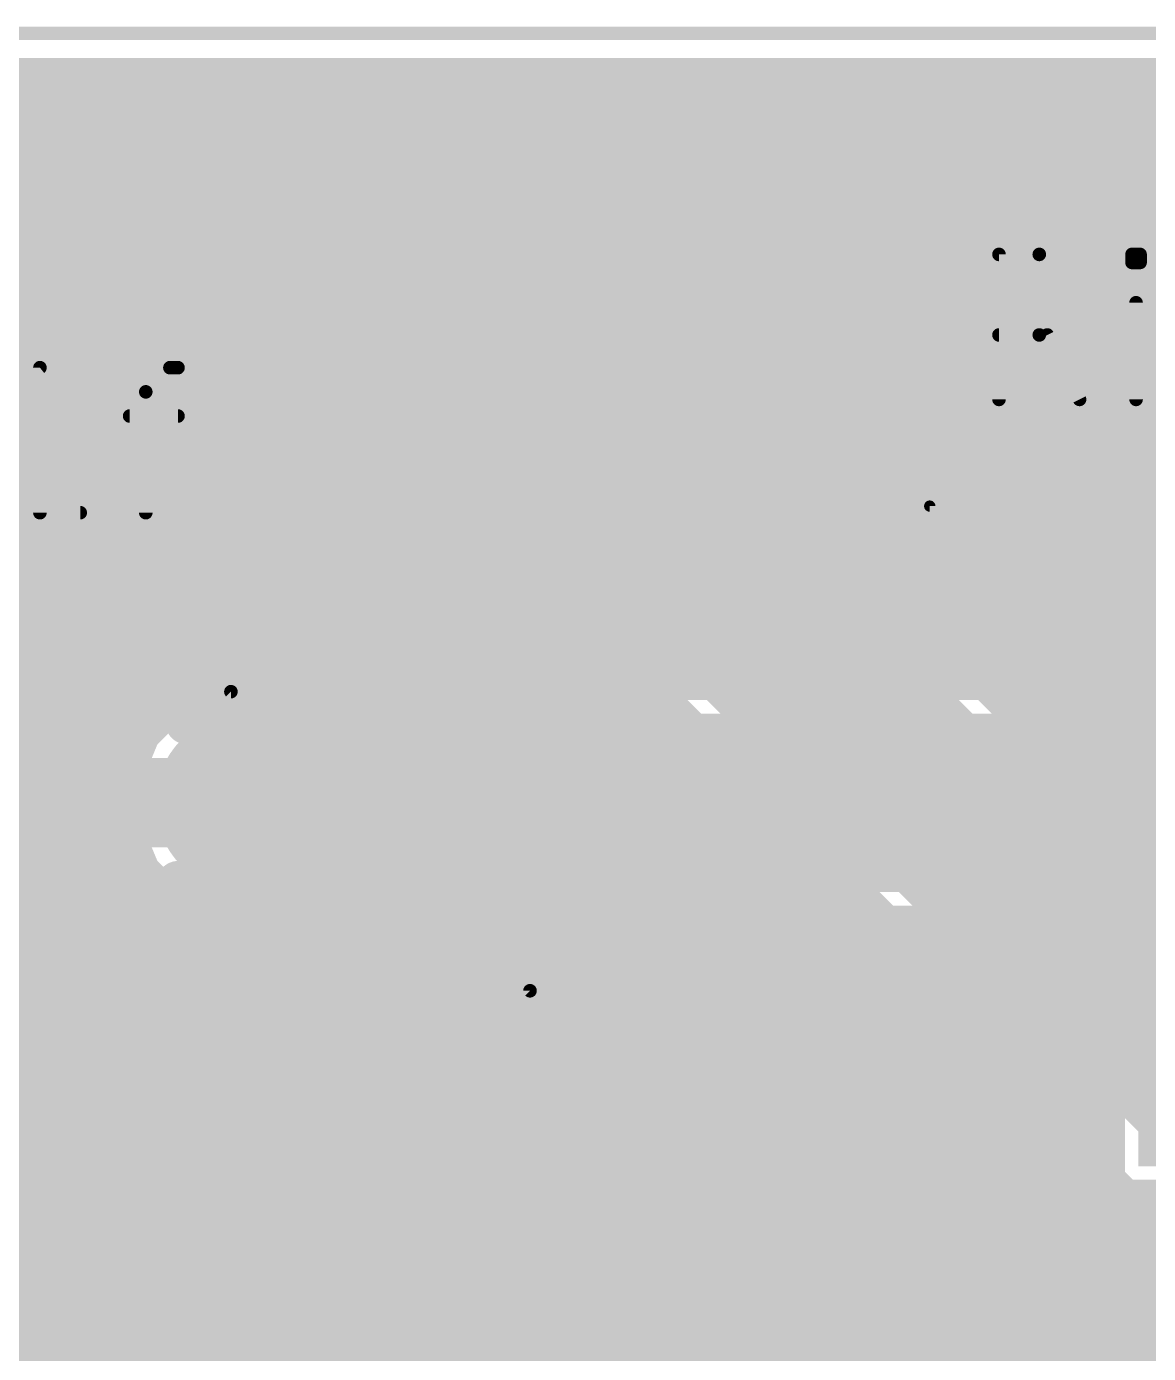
# Model space of a CAD drawing. Extents: x -50 to 50, y 0 to 88.
# Drawn here: x 15.84 to 28.42, y 73.2 to 88.08 of the extents above; entities that cross this region are included whole.
import ezdxf

# ---------------------------------------------------------------- set-up
doc = ezdxf.new("R2010")
doc.units = 0
for name, color, linetype in [('1', 12, 'CONTINUOUS'), ('16', 132, 'CONTINUOUS'), ('17', 110, 'CONTINUOUS'), ('18', 110, 'CONTINUOUS'), ('20', 31, 'CONTINUOUS'), ('21', 253, 'CONTINUOUS')]:
    doc.layers.add(name, color=color, linetype=linetype)

# ---------------------------------------------------------------- blocks, each defined once
blk = doc.blocks.new('RECT')
blk.add_solid([(-0.5, -0.5), (0.5, -0.5), (-0.5, 0.5), (0.5, 0.5)])
blk = doc.blocks.new('SQUAREP')
blk.add_solid([(-0.5, -0.5), (0.5, -0.5), (-0.5, 0.5), (0.5, 0.5)])
blk = doc.blocks.new('ROUNDV')
at = {"const_width": 0.5}
blk.add_lwpolyline([(0, -0.25, 1), (0, 0.25, 1), (0, -0.25)], format="xyb", dxfattribs=at)

msp = doc.modelspace()

# ---------------------------------------------------------------- linework, layer by layer
at = {"layer": '1'}
for points, const_width in [([(-49.4738, 87.4738), (49.4738, 87.4738)], 0.5), ([(-49.4738, 87), (49.4738, 87)], 0.5), ([(-49.4738, 86.5), (49.4738, 86.5)], 0.5), ([(-14.1667, 86), (49.4738, 86)], 0.5), ([(-13.8919, 85.5), (49.4738, 85.5)], 0.5), ([(-13.8376, 85), (49.4738, 85)], 0.5), ([(-13.8376, 84.5), (43.7423, 84.5)], 0.5), ([(-13.8376, 84), (43.3036, 84)], 0.5), ([(23.139, 83.9524), (9.881, 83.9524)], 0.5), ([(23.6544, 83.7389), (23.139, 83.9524)], 0.5), ([(24.0489, 83.3444), (23.6544, 83.7389)], 0.5), ([(23.8933, 83.5), (43.0964, 83.5)], 0.5), ([(22.86, 82.55), (10.16, 82.55)], 2), ([(29.21, 76.2), (22.86, 82.55)], 2), ([(29.8909, 77.5024), (24.0489, 83.3444)], 0.5), ([(24.3933, 83), (43.05, 83)], 0.5), ([(24.8933, 82.5), (43.0964, 82.5)], 0.5), ([(25.3933, 82), (43.3035, 82)], 0.5), ([(25.8933, 81.5), (43.7423, 81.5)], 0.5), ([(17.649, 81.0289), (17.6172, 81.1476)], 0.5), ([(17.6172, 81.1476), (22.2791, 81.1476)], 0.5), ([(22.2791, 81.1476), (27.9076, 75.5191)], 0.5), ([(17.649, 80.645), (17.649, 81.0289)], 0.5), ([(17.649, 81), (22.4267, 81)], 0.5), ([(26.3933, 81), (49.4738, 81)], 0.5), ([(17.649, 80.645), (15.24, 80.645)], 0.5), ([(15.24, 80.645), (17.649, 80.645)], 0.5), ([(17.649, 80.2774), (17.649, 80.645)], 0.5), ([(18.1356, 80.6196), (15.24, 80.6196)], 0.1524), ([(17.649, 80.5), (22.9267, 80.5)], 0.5), ([(21.4884, 77.2668), (18.1356, 80.6196)], 0.1524), ([(26.8933, 80.5), (30.2567, 80.5)], 0.5), ([(18.4675, 80.2774), (17.649, 80.2774)], 0.5), ([(18.7992, 80.14), (18.4675, 80.2774)], 0.5), ([(19.053, 79.8862), (18.7992, 80.14)], 0.5), ([(18.9392, 80), (23.4267, 80)], 0.5), ([(27.3933, 80), (29.8559, 80)], 0.5), ([(19.1904, 79.5545), (19.053, 79.8862)], 0.5), ([(15.24, 79.375), (18.288, 79.375)], 1), ([(19.1904, 79.1955), (19.1904, 79.5545)], 0.5), ([(19.1904, 79.5), (23.9267, 79.5)], 0.5), ([(27.8933, 79.5), (29.7126, 79.5)], 0.5), ([(19.053, 78.8638), (19.1904, 79.1955)], 0.5), ([(19.1094, 79), (24.4267, 79)], 0.5), ([(28.3933, 79), (29.7524, 79)], 0.5), ([(18.7992, 78.61), (19.053, 78.8638)], 0.5), ([(18.4675, 78.4726), (18.7992, 78.61)], 0.5), ([(17.5474, 77.6208), (17.5474, 78.4726)], 0.5), ([(17.5474, 78.4726), (18.4675, 78.4726)], 0.5), ([(18.5336, 78.5), (24.9267, 78.5)], 0.5), ([(17.5474, 78), (25.4267, 78)], 0.5), ([(17.3966, 77.47), (17.5474, 77.6208)], 0.5), ([(17.5474, 77.3192), (17.3966, 77.47)], 0.5), ([(17.4266, 77.5), (25.9267, 77.5)], 0.5), ([(17.5474, 76.3508), (17.5474, 77.3192)], 0.5), ([(17.5474, 77), (26.4267, 77)], 0.5), ([(21.4884, 68.58), (21.4884, 77.2668)], 0.1524), ([(15.24, 76.8096), (20.4216, 71.628)], 0.1524), ([(17.5474, 76.5), (26.9267, 76.5)], 0.5), ([(17.3117, 76.1151), (17.5474, 76.3508)], 0.5), ([(20.9002, 71.8262), (16.6113, 76.1151)], 0.5), ([(16.6113, 76.1151), (17.3117, 76.1151)], 0.5), ([(16.7264, 76), (27.4267, 76)], 0.5), ([(17.2264, 75.5), (27.9076, 75.5)], 0.5), ([(27.9076, 75.5191), (27.9076, 75.1333)], 0.5), ([(27.9076, 75.1333), (28.1433, 74.8976)], 0.5), ([(17.7264, 75), (28.0409, 75)], 0.5), ([(28.1433, 74.8976), (28.6896, 74.8976)], 0.5), ([(18.2264, 74.5), (49.4738, 74.5)], 0.5), ([(13.97, 73.66), (19.05, 68.58)], 2), ([(18.7264, 74), (49.4738, 74)], 0.5), ([(19.2264, 73.5), (49.4738, 73.5)], 0.5), ([(19.7264, 73), (49.4738, 73)], 0.5)]:
    msp.add_lwpolyline(points, dxfattribs=dict(at, const_width=const_width))
for points, const_width in [([(23.1868, 84.0679, 1), (23.0911, 83.8369)], 0.25), ([(23.139, 83.8274, 1), (23.139, 84.0774)], 0.25), ([(23.7428, 83.8273, 1), (23.566, 83.6505)], 0.25), ([(23.6066, 83.6234, 1), (23.7022, 83.8544)], 0.25), ([(23.8933, 83.625, 1), (23.8933, 83.375)], 0.25), ([(23.2136, 82.9036, 1), (22.5064, 82.1964)], 1), ([(22.86, 82.05, 1), (22.86, 83.05)], 1), ([(24.1373, 83.4328, 1), (23.9605, 83.256)], 0.25), ([(23.9605, 83.256, 1), (24.1373, 83.4328)], 0.25), ([(24.3933, 83.125, 1), (24.3933, 82.875)], 0.25), ([(24.8933, 82.625, 1), (24.8933, 82.375)], 0.25), ([(25.3933, 82.125, 1), (25.3933, 81.875)], 0.25), ([(25.8933, 81.625, 1), (25.8933, 81.375)], 0.25), ([(17.7379, 81.18, 1), (17.4964, 81.1152)], 0.25), ([(17.6172, 81.2726, 1), (17.6172, 81.0226)], 0.25), ([(22.3675, 81.236, 1), (22.1907, 81.0592)], 0.25), ([(22.2791, 81.0226, 1), (22.2791, 81.2726)], 0.25), ([(17.774, 81.0289, 1), (17.524, 81.0289)], 0.25), ([(17.649, 81.125, 1), (17.649, 80.875)], 0.25), ([(22.4267, 80.875, 1), (22.4267, 81.125)], 0.25), ([(26.3933, 81.125, 1), (26.3933, 80.875)], 0.25), ([(17.5283, 80.9965, 1), (17.7697, 81.0612)], 0.25), ([(17.774, 80.645, 1), (17.524, 80.645)], 0.25), ([(17.649, 80.52, 1), (17.649, 80.77)], 0.25), ([(17.649, 80.52, 1), (17.649, 80.77)], 0.25), ([(17.524, 80.645, 1), (17.774, 80.645)], 0.25), ([(17.649, 80.625, 1), (17.649, 80.375)], 0.25), ([(18.1625, 80.6465, 1), (18.1087, 80.5927)], 0.0762), ([(18.1356, 80.5815, 1), (18.1356, 80.6577)], 0.0762), ([(22.9267, 80.375, 1), (22.9267, 80.625)], 0.25), ([(26.8933, 80.625, 1), (26.8933, 80.375)], 0.25), ([(17.649, 80.4024, 1), (17.649, 80.1524)], 0.25), ([(18.5153, 80.3929, 1), (18.4197, 80.1619)], 0.25), ([(18.4675, 80.1524, 1), (18.4675, 80.4024)], 0.25), ([(17.524, 80.2774, 1), (17.774, 80.2774)], 0.25), ([(18.8876, 80.2284, 1), (18.7108, 80.0516)], 0.25), ([(18.7513, 80.0245, 1), (18.847, 80.2555)], 0.25), ([(18.9392, 80.125, 1), (18.9392, 79.875)], 0.25), ([(23.4267, 79.875, 1), (23.4267, 80.125)], 0.25), ([(27.3933, 80.125, 1), (27.3933, 79.875)], 0.25), ([(19.1685, 79.934, 1), (18.9375, 79.8383)], 0.25), ([(18.9646, 79.7978, 1), (19.1414, 79.9746)], 0.25), ([(18.288, 79.125, 1), (18.288, 79.625)], 0.5), ([(19.3154, 79.5545, 1), (19.0654, 79.5545)], 0.25), ([(19.1904, 79.625, 1), (19.1904, 79.375)], 0.25), ([(23.9267, 79.375, 1), (23.9267, 79.625)], 0.25), ([(27.8933, 79.625, 1), (27.8933, 79.375)], 0.25), ([(19.0749, 79.5067, 1), (19.3059, 79.6023)], 0.25), ([(19.3059, 79.1477, 1), (19.0749, 79.2433)], 0.25), ([(19.0654, 79.1955, 1), (19.3154, 79.1955)], 0.25), ([(19.1094, 79.125, 1), (19.1094, 78.875)], 0.25), ([(24.4267, 78.875, 1), (24.4267, 79.125)], 0.25), ([(28.3933, 79.125, 1), (28.3933, 78.875)], 0.25), ([(18.9375, 78.9117, 1), (19.1685, 78.816)], 0.25), ([(19.1414, 78.7754, 1), (18.9646, 78.9522)], 0.25), ([(18.847, 78.4945, 1), (18.7513, 78.7255)], 0.25), ([(17.6724, 78.4726, 1), (17.4224, 78.4726)], 0.25), ([(17.5474, 78.5976, 1), (17.5474, 78.3476)], 0.25), ([(18.4197, 78.5881, 1), (18.5153, 78.3571)], 0.25), ([(18.5336, 78.625, 1), (18.5336, 78.375)], 0.25), ([(18.4675, 78.3476, 1), (18.4675, 78.5976)], 0.25), ([(18.7108, 78.6984, 1), (18.8876, 78.5216)], 0.25), ([(24.9267, 78.375, 1), (24.9267, 78.625)], 0.25), ([(17.5474, 78.125, 1), (17.5474, 77.875)], 0.25), ([(25.4267, 77.875, 1), (25.4267, 78.125)], 0.25), ([(17.6358, 77.5324, 1), (17.459, 77.7092)], 0.25), ([(17.485, 77.5584, 1), (17.3082, 77.3816)], 0.25), ([(17.3082, 77.5584, 1), (17.485, 77.3816)], 0.25), ([(17.4266, 77.625, 1), (17.4266, 77.375)], 0.25), ([(17.4224, 77.6208, 1), (17.6724, 77.6208)], 0.25), ([(25.9267, 77.375, 1), (25.9267, 77.625)], 0.25), ([(17.6724, 77.3192, 1), (17.4224, 77.3192)], 0.25), ([(17.459, 77.2308, 1), (17.6358, 77.4076)], 0.25), ([(17.5474, 77.125, 1), (17.5474, 76.875)], 0.25), ([(21.5265, 77.2668, 1), (21.4503, 77.2668)], 0.0762), ([(21.4615, 77.2399, 1), (21.5153, 77.2937)], 0.0762), ([(26.4267, 76.875, 1), (26.4267, 77.125)], 0.25), ([(28.8564, 75.8464, 1), (29.5636, 76.5536)], 1), ([(17.5474, 76.625, 1), (17.5474, 76.375)], 0.25), ([(26.9267, 76.375, 1), (26.9267, 76.625)], 0.25), ([(17.4224, 76.3508, 1), (17.6724, 76.3508)], 0.25), ([(17.6358, 76.2624, 1), (17.459, 76.4392)], 0.25), ([(16.6997, 76.2035, 1), (16.5229, 76.0267)], 0.25), ([(16.6113, 76.2401, 1), (16.6113, 75.9901)], 0.25), ([(17.2233, 76.2035, 1), (17.4001, 76.0267)], 0.25), ([(17.3117, 75.9901, 1), (17.3117, 76.2401)], 0.25), ([(16.7264, 76.125, 1), (16.7264, 75.875)], 0.25), ([(27.4267, 75.875, 1), (27.4267, 76.125)], 0.25), ([(17.2264, 75.625, 1), (17.2264, 75.375)], 0.25), ([(28.0326, 75.5191, 1), (27.7826, 75.5191)], 0.25), ([(27.8192, 75.4307, 1), (27.996, 75.6075)], 0.25), ([(27.9076, 75.375, 1), (27.9076, 75.625)], 0.25), ([(27.996, 75.2217, 1), (27.8192, 75.0449)], 0.25), ([(17.7264, 75.125, 1), (17.7264, 74.875)], 0.25), ([(27.7826, 75.1333, 1), (28.0326, 75.1333)], 0.25), ([(28.1433, 75.0226, 1), (28.1433, 74.7726)], 0.25), ([(28.0409, 74.875, 1), (28.0409, 75.125)], 0.25), ([(28.0549, 74.8092, 1), (28.2317, 74.986)], 0.25), ([(18.2264, 74.625, 1), (18.2264, 74.375)], 0.25), ([(18.7264, 74.125, 1), (18.7264, 73.875)], 0.25), ([(19.2264, 73.625, 1), (19.2264, 73.375)], 0.25), ([(19.7264, 73.125, 1), (19.7264, 72.875)], 0.25)]:
    msp.add_lwpolyline(points, format="xyb", dxfattribs=dict(at, const_width=const_width))
at = {"layer": '16'}
for points, const_width in [([(-49.4738, 87.4738), (49.4738, 87.4738)], 0.5), ([(-49.4738, 87), (49.4738, 87)], 0.5), ([(-49.4738, 86.5), (49.4738, 86.5)], 0.5), ([(-49.4738, 86), (49.4738, 86)], 0.5), ([(-49.4738, 85.5), (49.4738, 85.5)], 0.5), ([(-49.4738, 85), (49.4738, 85)], 0.5), ([(-43.7423, 84.5), (43.7423, 84.5)], 0.5), ([(-43.3035, 84), (43.3036, 84)], 0.5), ([(-7.7297, 83.5), (43.0964, 83.5)], 0.5), ([(-7.2297, 83), (43.05, 83)], 0.5), ([(-6.7297, 82.5), (43.0964, 82.5)], 0.5), ([(-6.2297, 82), (43.3035, 82)], 0.5), ([(-5.7297, 81.5), (43.7423, 81.5)], 0.5), ([(-5.2297, 81), (49.4738, 81)], 0.5), ([(18.009, 80.7774), (17.4936, 80.5639)], 0.5), ([(31.394, 80.7774), (18.009, 80.7774)], 0.5), ([(17.4936, 80.5639), (17.0991, 80.1694)], 0.5), ([(-4.7297, 80.5), (17.4297, 80.5)], 0.5), ([(17.0991, 80.1694), (16.8856, 79.654)], 0.5), ([(31.115, 79.375), (18.288, 79.375)], 2), ([(-4.3289, 80), (17.0289, 80)], 0.5), ([(16.8856, 79.654), (16.8856, 79.096)], 0.5), ([(-4.1856, 79.5), (16.8856, 79.5)], 0.5), ([(16.8856, 79.096), (17.0991, 78.5806)], 0.5), ([(-4.2254, 79), (16.9254, 79)], 0.5), ([(-4.4797, 78.5), (17.1797, 78.5)], 0.5), ([(17.0991, 78.5806), (17.4936, 78.1861)], 0.5), ([(17.4936, 78.1861), (18.009, 77.9726)], 0.5), ([(-5.2429, 78), (17.9429, 78)], 0.5), ([(18.009, 77.9726), (31.394, 77.9726)], 0.5), ([(-28.1409, 77.5), (28.1409, 77.5)], 0.5), ([(28.1433, 77.5024), (27.9076, 77.2667)], 0.5), ([(30.2767, 77.5024), (28.1433, 77.5024)], 0.5), ([(27.9076, 77.2667), (27.9076, 75.1333)], 0.5), ([(-12.2989, 77), (27.9076, 77)], 0.5), ([(10.5945, 76.5), (27.9076, 76.5)], 0.5), ([(10.9164, 76), (27.9076, 76)], 0.5), ([(11.2828, 75.5), (27.9076, 75.5)], 0.5), ([(27.9076, 75.1333), (28.1433, 74.8976)], 0.5), ([(11.7828, 75), (28.0409, 75)], 0.5), ([(28.1433, 74.8976), (30.2767, 74.8976)], 0.5), ([(12.2828, 74.5), (49.4738, 74.5)], 0.5), ([(12.7828, 74), (49.4738, 74)], 0.5), ([(13.2828, 73.5), (49.4738, 73.5)], 0.5), ([(13.7828, 73), (49.4738, 73)], 0.5)]:
    msp.add_lwpolyline(points, dxfattribs=dict(at, const_width=const_width))
for points, const_width in [([(18.009, 80.9024, 1), (18.009, 80.6524)], 0.25), ([(18.0569, 80.6619, 1), (17.9612, 80.8929)], 0.25), ([(17.4458, 80.6794, 1), (17.5414, 80.4484)], 0.25), ([(17.582, 80.4755, 1), (17.4052, 80.6523)], 0.25), ([(17.4297, 80.375, 1), (17.4297, 80.625)], 0.25), ([(17.0107, 80.2578, 1), (17.1875, 80.081)], 0.25), ([(17.2146, 80.1216, 1), (16.9836, 80.2172)], 0.25), ([(18.288, 79.875, 1), (18.288, 78.875)], 1), ([(17.0289, 79.875, 1), (17.0289, 80.125)], 0.25), ([(17.0106, 79.654, 1), (16.7606, 79.654)], 0.25), ([(16.7701, 79.7018, 1), (17.0011, 79.6061)], 0.25), ([(16.8856, 79.375, 1), (16.8856, 79.625)], 0.25), ([(17.0011, 79.1439, 1), (16.7701, 79.0482)], 0.25), ([(16.7606, 79.096, 1), (17.0106, 79.096)], 0.25), ([(16.9254, 78.875, 1), (16.9254, 79.125)], 0.25), ([(17.1875, 78.669, 1), (17.0107, 78.4922)], 0.25), ([(16.9836, 78.5328, 1), (17.2146, 78.6284)], 0.25), ([(17.1797, 78.375, 1), (17.1797, 78.625)], 0.25), ([(17.5414, 78.3016, 1), (17.4458, 78.0706)], 0.25), ([(17.4052, 78.0977, 1), (17.582, 78.2745)], 0.25), ([(17.9429, 77.875, 1), (17.9429, 78.125)], 0.25), ([(18.009, 78.0976, 1), (18.009, 77.8476)], 0.25), ([(17.9612, 77.8571, 1), (18.0569, 78.0881)], 0.25), ([(28.1433, 77.6274, 1), (28.1433, 77.3774)], 0.25), ([(28.2317, 77.414, 1), (28.0549, 77.5908)], 0.25), ([(28.1409, 77.375, 1), (28.1409, 77.625)], 0.25), ([(28.0326, 77.2667, 1), (27.7826, 77.2667)], 0.25), ([(27.8192, 77.3551, 1), (27.996, 77.1783)], 0.25), ([(27.9076, 76.875, 1), (27.9076, 77.125)], 0.25), ([(27.9076, 76.375, 1), (27.9076, 76.625)], 0.25), ([(27.9076, 75.875, 1), (27.9076, 76.125)], 0.25), ([(27.9076, 75.375, 1), (27.9076, 75.625)], 0.25), ([(27.996, 75.2217, 1), (27.8192, 75.0449)], 0.25), ([(27.7826, 75.1333, 1), (28.0326, 75.1333)], 0.25), ([(28.1433, 75.0226, 1), (28.1433, 74.7726)], 0.25), ([(28.0409, 74.875, 1), (28.0409, 75.125)], 0.25), ([(28.0549, 74.8092, 1), (28.2317, 74.986)], 0.25)]:
    msp.add_lwpolyline(points, format="xyb", dxfattribs=dict(at, const_width=const_width))
at = {"layer": '20', "const_width": 0.1524}
msp.add_lwpolyline([(50, 88), (-50, 88)], dxfattribs=at)
at = {"layer": '21'}
for points, const_width in [([(26.7462, 83.8962), (26.7462, 85.5218)], 0.1524), ([(26.7462, 85.5218), (27.1978, 85.5218)], 0.1524), ([(28.2376, 85.4315), (28.2376, 85.5218)], 0.1524), ([(28.2376, 85.5218), (28.3279, 85.5218)], 0.1524), ([(28.3279, 85.5218), (28.3279, 85.4315)], 0.1524), ([(28.3279, 85.4315), (28.2376, 85.4315)], 0.1524), ([(28.2828, 83.8962), (28.2828, 84.9799)], 0.1524), ([(27.1978, 84.6187), (26.7462, 84.6187)], 0.1524), ([(27.6493, 83.8962), (27.2881, 84.6187)], 0.1524), ([(15.5428, 83.8906), (15.9944, 84.2518)], 0.1524), ([(15.9944, 84.2518), (15.9944, 82.6262)], 0.1524), ([(17.4518, 84.2518), (17.5421, 84.2518)], 0.1524), ([(17.1808, 82.6262), (17.1808, 83.9809)], 0.1524), ([(17.0002, 83.7099), (17.5421, 83.7099)], 0.1524), ([(37.53, 82.7), (25.97, 82.7)], 0.127), ([(25.97, 82.7), (25.97, 70.2)], 0.127), ([(15.5428, 82.6262), (16.4459, 82.6262)], 0.1524)]:
    msp.add_lwpolyline(points, dxfattribs=dict(at, const_width=const_width))
for points, const_width in [([(26.7843, 85.5218, 1), (26.7081, 85.5218)], 0.0762), ([(26.7462, 85.5599, 1), (26.7462, 85.4837)], 0.0762), ([(27.1978, 84.6187, 1), (27.1978, 85.5218)], 0.1524), ([(27.1978, 85.5599, 1), (27.1978, 85.4837)], 0.0762), ([(27.1978, 85.4837, 1), (27.1978, 85.5599)], 0.0762), ([(28.2757, 85.5218, 1), (28.1995, 85.5218)], 0.0762), ([(28.2376, 85.5599, 1), (28.2376, 85.4837)], 0.0762), ([(28.366, 85.5218, 1), (28.2898, 85.5218)], 0.0762), ([(28.3279, 85.4837, 1), (28.3279, 85.5599)], 0.0762), ([(28.2376, 85.4696, 1), (28.2376, 85.3934)], 0.0762), ([(28.1995, 85.4315, 1), (28.2757, 85.4315)], 0.0762), ([(28.2898, 85.4315, 1), (28.366, 85.4315)], 0.0762), ([(28.3279, 85.3934, 1), (28.3279, 85.4696)], 0.0762), ([(28.3209, 84.9799, 1), (28.2447, 84.9799)], 0.0762), ([(26.7462, 84.6568, 1), (26.7462, 84.5806)], 0.0762), ([(27.1978, 84.6568, 1), (27.1978, 84.5806)], 0.0762), ([(27.1978, 84.5806, 1), (27.1978, 84.6568)], 0.0762), ([(27.3221, 84.6357, 1), (27.254, 84.6016)], 0.0762), ([(16.0325, 84.2518, 1), (15.9563, 84.2518)], 0.0762), ([(16.0182, 84.222, 1), (15.9706, 84.2816)], 0.0762), ([(17.4518, 84.2518, 0.4142), (17.1808, 83.9809)], 0.1524), ([(17.4518, 84.2899, 1), (17.4518, 84.2137)], 0.0762), ([(17.4518, 84.2137, 1), (17.4518, 84.2899)], 0.0762), ([(17.5421, 84.2137, 1), (17.5421, 84.2899)], 0.0762), ([(17.2189, 83.9809, 1), (17.1427, 83.9809)], 0.0762), ([(17.1427, 83.9809, 1), (17.2189, 83.9809)], 0.0762), ([(26.7081, 83.8962, 1), (26.7843, 83.8962)], 0.0762), ([(27.6152, 83.8792, 1), (27.6834, 83.9132)], 0.0762), ([(28.2447, 83.8962, 1), (28.3209, 83.8962)], 0.0762), ([(17.0002, 83.748, 1), (17.0002, 83.6718)], 0.0762), ([(17.5421, 83.6718, 1), (17.5421, 83.748)], 0.0762), ([(25.97, 82.7318, 1), (25.97, 82.6683)], 0.0635), ([(26.0018, 82.7, 1), (25.9383, 82.7)], 0.0635), ([(15.9563, 82.6262, 1), (16.0325, 82.6262)], 0.0762), ([(16.4459, 82.5881, 1), (16.4459, 82.6643)], 0.0762), ([(17.1427, 82.6262, 1), (17.2189, 82.6262)], 0.0762)]:
    msp.add_lwpolyline(points, format="xyb", dxfattribs=dict(at, const_width=const_width))

# ---------------------------------------------------------------- block references
at = {"layer": '1', "xscale": 3.81, "yscale": 0.635}
for p in [(15.24, 80.645), (15.24, 79.375), (15.24, 78.105), (15.24, 76.835)]:
    msp.add_blockref('RECT', p, dxfattribs=at)
at = {"layer": '17', "xscale": 1.8, "yscale": 1.8}
msp.add_blockref('SQUAREP', (29.21, 76.2), dxfattribs=at)
msp.add_blockref('SQUAREP', (29.21, 76.2), dxfattribs=at)
at = {"layer": '18', "xscale": 0.7564, "yscale": 0.7564}
msp.add_blockref('ROUNDV', (18.288, 79.375), dxfattribs=at)
msp.add_blockref('ROUNDV', (18.288, 79.375), dxfattribs=at)
at = {"layer": '21', "xscale": 2.54, "yscale": 5.588}
msp.add_blockref('RECT', (29.21, 80.01), dxfattribs=at)

doc.saveas('drawing.dxf')
